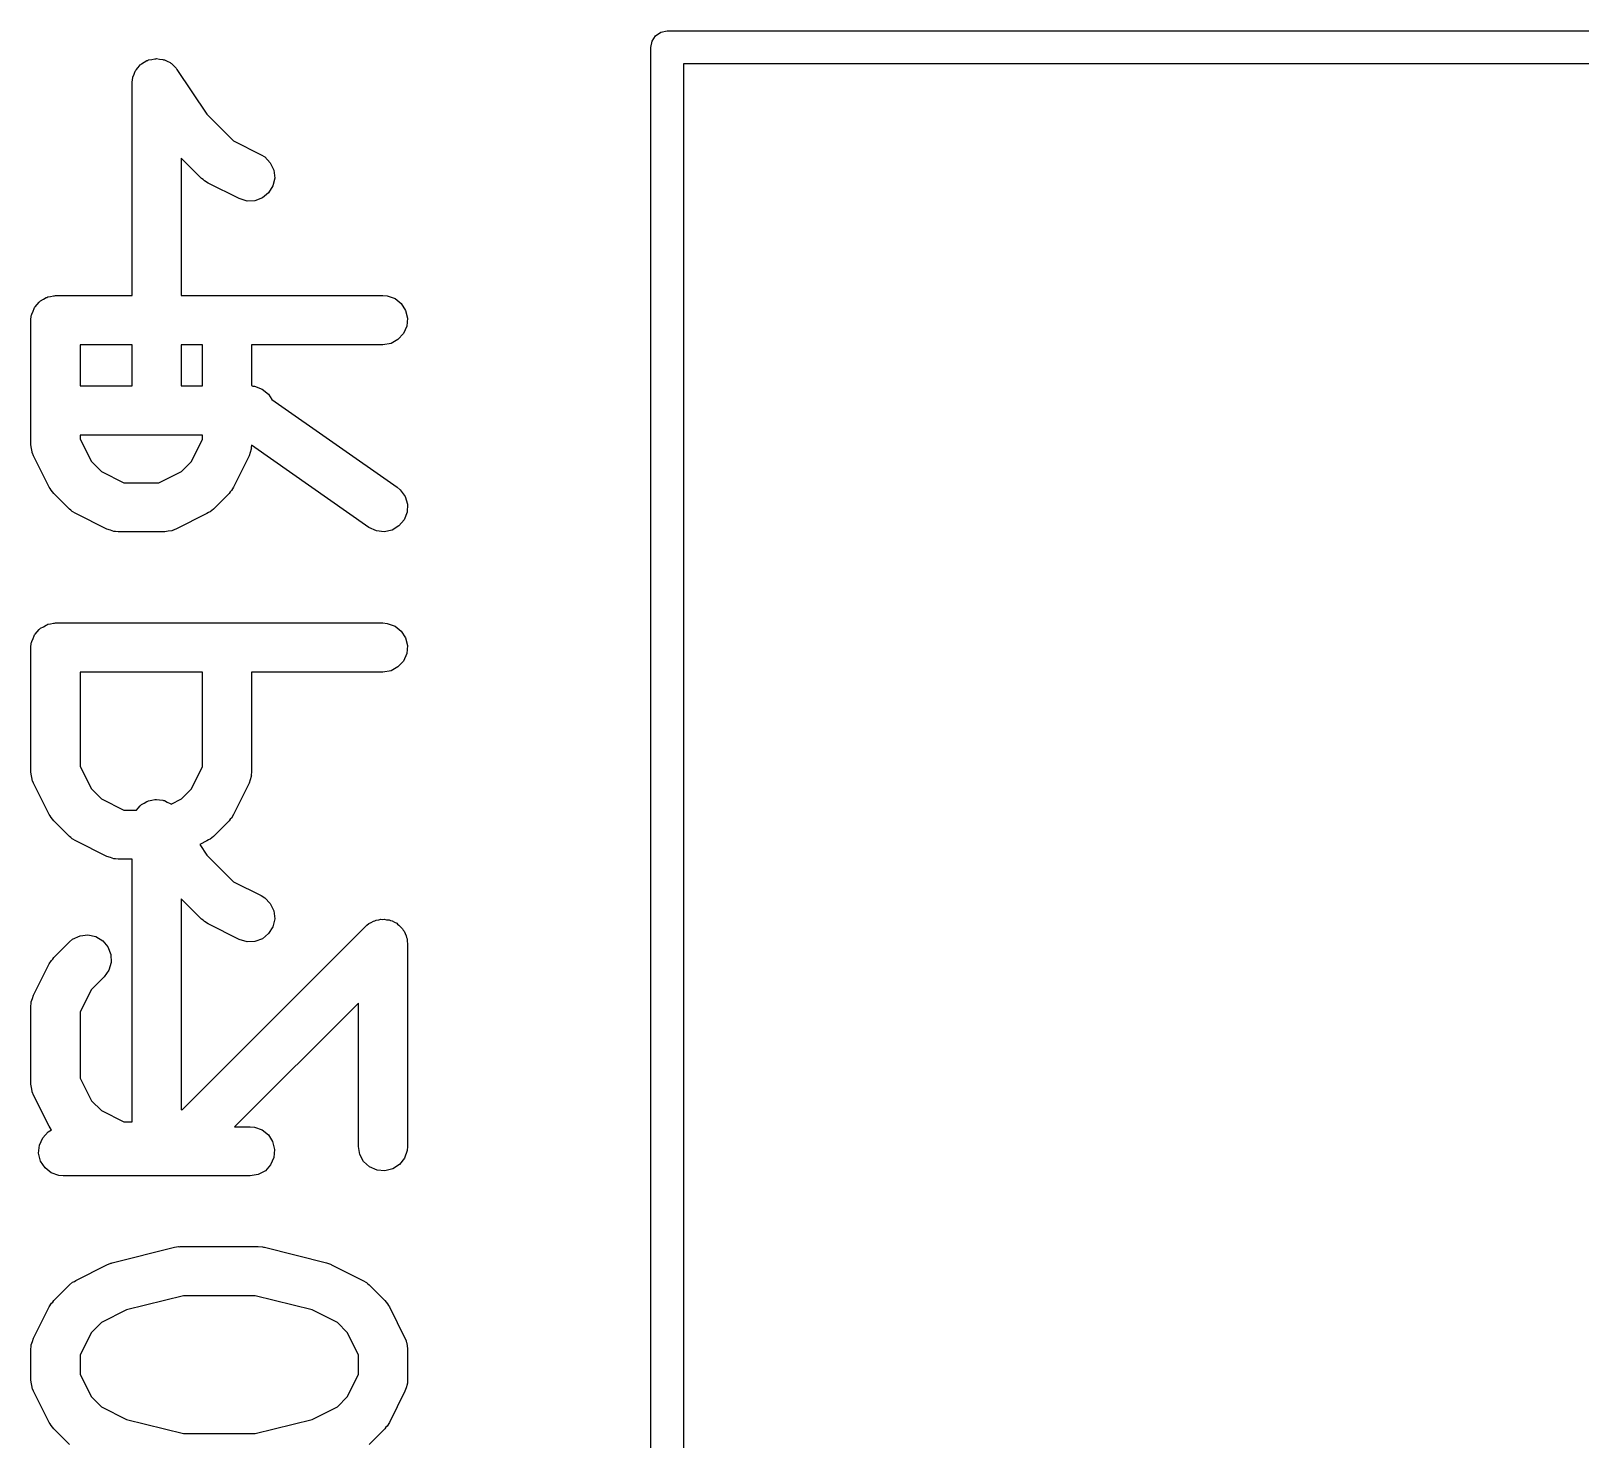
# Model space of a CAD drawing. Extents: x 112 to 157.4, y -89.4 to -52.4.
# Drawn here: x 119.557 to 124.288, y -75.751 to -71.45 of the extents above; entities that cross this region are included whole.
import ezdxf

# ---------------------------------------------------------------- set-up
doc = ezdxf.new("R2010")
doc.units = 0
doc.layers.add('BLACK', color=7, linetype='CONTINUOUS')

msp = doc.modelspace()

# ---------------------------------------------------------------- linework, layer by layer
at = {"layer": 'BLACK', "linetype": 'CONTINUOUS'}
for p, q in [((121.45, -71.5), (121.454, -71.4809)), ((121.454, -71.4809), (121.465, -71.4646)), ((121.465, -71.4646), (121.481, -71.4538)), ((121.481, -71.4538), (121.5, -71.45)), ((121.5, -71.45), (128.5, -71.45)), ((119.911, -71.5405), (119.914, -71.5398)), ((119.914, -71.5398), (119.916, -71.5385)), ((119.916, -71.5385), (119.926, -71.5369)), ((119.926, -71.5369), (119.935, -71.5346)), ((119.935, -71.5346), (119.938, -71.5348)), ((119.938, -71.5348), (119.94, -71.5343)), ((119.94, -71.5343), (119.95, -71.5359)), ((119.95, -71.5359), (119.96, -71.5367)), ((119.96, -71.5367), (119.962, -71.5378)), ((119.962, -71.5378), (119.965, -71.5382)), ((119.965, -71.5382), (119.973, -71.5427)), ((121.45, -78.5), (121.45, -71.5)), ((119.868, -71.5912), (119.872, -71.5823)), ((119.872, -71.5823), (119.875, -71.5732)), ((119.875, -71.5732), (119.877, -71.5711)), ((119.877, -71.5711), (119.878, -71.5686)), ((119.878, -71.5686), (119.884, -71.5614)), ((119.884, -71.5614), (119.89, -71.5539)), ((119.89, -71.5539), (119.893, -71.5524)), ((119.893, -71.5524), (119.895, -71.5504)), ((119.895, -71.5504), (119.903, -71.5457)), ((119.903, -71.5457), (119.911, -71.5405)), ((119.973, -71.5427), (119.982, -71.5466)), ((119.982, -71.5466), (119.984, -71.5485)), ((119.984, -71.5485), (119.986, -71.5498)), ((119.986, -71.5498), (119.993, -71.5568)), ((119.993, -71.5568), (120, -71.5634)), ((120, -71.5634), (120.001, -71.5658)), ((120.001, -71.5658), (120.003, -71.5677)), ((120.003, -71.5677), (120.094, -71.7044)), ((121.55, -71.55), (121.55, -78.45)), ((128.45, -71.55), (121.55, -71.55)), ((119.866, -71.6093), (119.867, -71.5964)), ((119.866, -72.2583), (119.866, -71.6093)), ((119.867, -71.5964), (119.868, -71.5939)), ((119.868, -71.5939), (119.868, -71.5912)), ((120.094, -71.7044), (120.176, -71.7858)), ((120.176, -71.7858), (120.26, -71.828)), ((120.078, -71.9005), (120.016, -71.838)), ((120.016, -71.838), (120.016, -72.2583)), ((120.26, -71.828), (120.271, -71.8347)), ((120.271, -71.8347), (120.288, -71.8524)), ((120.288, -71.8524), (120.299, -71.8747)), ((120.083, -71.9037), (120.078, -71.9005)), ((120.087, -71.9077), (120.083, -71.9037)), ((120.098, -71.9145), (120.087, -71.9077)), ((120.193, -71.9621), (120.098, -71.9145)), ((120.302, -71.8992), (120.296, -71.9232)), ((120.299, -71.8747), (120.302, -71.8992)), ((120.217, -71.9694), (120.193, -71.9621)), ((120.264, -71.9599), (120.241, -71.9686)), ((120.283, -71.9442), (120.264, -71.9599)), ((120.296, -71.9232), (120.283, -71.9442)), ((120.241, -71.9686), (120.217, -71.9694)), ((119.564, -72.3061), (119.567, -72.2972)), ((119.567, -72.2972), (119.568, -72.2949)), ((119.568, -72.2949), (119.57, -72.2922)), ((119.57, -72.2922), (119.576, -72.2852)), ((119.576, -72.2852), (119.582, -72.2779)), ((119.582, -72.2779), (119.584, -72.2763)), ((119.584, -72.2763), (119.586, -72.2741)), ((119.586, -72.2741), (119.595, -72.2696)), ((119.595, -72.2696), (119.603, -72.2645)), ((119.603, -72.2645), (119.605, -72.2638)), ((119.605, -72.2638), (119.608, -72.2624)), ((119.608, -72.2624), (119.617, -72.2608)), ((119.617, -72.2608), (119.626, -72.2586)), ((119.626, -72.2586), (119.629, -72.2588)), ((119.629, -72.2588), (119.632, -72.2583)), ((119.632, -72.2583), (119.866, -72.2583)), ((120.016, -72.2583), (120.632, -72.2583)), ((120.632, -72.2583), (120.645, -72.2595)), ((120.645, -72.2595), (120.669, -72.2676)), ((120.669, -72.2676), (120.688, -72.2829)), ((120.688, -72.2829), (120.701, -72.3035)), ((119.557, -72.3333), (119.558, -72.3204)), ((119.557, -72.7143), (119.557, -72.3333)), ((119.558, -72.3204), (119.559, -72.3176)), ((119.559, -72.3176), (119.56, -72.3147)), ((119.56, -72.3147), (119.564, -72.3061)), ((120.701, -72.3035), (120.707, -72.3274)), ((120.707, -72.3274), (120.705, -72.352)), ((120.695, -72.3745), (120.678, -72.3926)), ((120.705, -72.352), (120.695, -72.3745)), ((119.707, -72.4083), (119.707, -72.5343)), ((119.866, -72.4083), (119.707, -72.4083)), ((119.866, -72.5343), (119.866, -72.4083)), ((120.016, -72.4083), (120.016, -72.5343)), ((120.081, -72.4083), (120.016, -72.4083)), ((120.081, -72.5343), (120.081, -72.4083)), ((120.632, -72.4083), (120.231, -72.4083)), ((120.231, -72.4083), (120.231, -72.5324)), ((120.657, -72.4043), (120.632, -72.4083)), ((120.678, -72.3926), (120.657, -72.4043)), ((120.231, -72.5324), (120.235, -72.5351)), ((119.707, -72.5343), (119.866, -72.5343)), ((120.016, -72.5343), (120.081, -72.5343)), ((120.235, -72.5351), (120.24, -72.5354)), ((120.24, -72.5354), (120.263, -72.5436)), ((120.263, -72.5436), (120.282, -72.5589)), ((120.282, -72.5589), (120.293, -72.5756)), ((120.293, -72.5756), (120.675, -72.8433)), ((119.559, -72.725), (119.557, -72.7143)), ((119.707, -72.6843), (119.707, -72.6966)), ((120.081, -72.6843), (119.707, -72.6843)), ((119.707, -72.6966), (119.742, -72.7651)), ((120.047, -72.7651), (120.081, -72.6966)), ((120.081, -72.6966), (120.081, -72.6843)), ((120.231, -72.7154), (120.23, -72.7226)), ((120.23, -72.7226), (120.231, -72.7243)), ((120.589, -72.9662), (120.231, -72.7154)), ((119.561, -72.7358), (119.559, -72.725)), ((119.561, -72.7377), (119.561, -72.7358)), ((119.561, -72.7386), (119.561, -72.7377)), ((119.562, -72.74), (119.561, -72.7386)), ((119.565, -72.7478), (119.562, -72.74)), ((119.613, -72.8431), (119.565, -72.7478)), ((119.742, -72.7651), (119.772, -72.7955)), ((120.017, -72.7955), (120.047, -72.7651)), ((120.223, -72.7478), (120.176, -72.8431)), ((120.226, -72.7374), (120.223, -72.7478)), ((120.23, -72.7272), (120.226, -72.7374)), ((120.231, -72.7243), (120.23, -72.7252)), ((120.23, -72.7252), (120.23, -72.7272)), ((119.772, -72.7955), (119.841, -72.8298)), ((119.948, -72.8298), (120.017, -72.7955)), ((119.616, -72.8476), (119.613, -72.8431)), ((119.619, -72.8526), (119.616, -72.8476)), ((119.627, -72.8626), (119.619, -72.8526)), ((119.675, -72.9102), (119.627, -72.8626)), ((119.841, -72.8298), (119.948, -72.8298)), ((120.162, -72.8626), (120.114, -72.9102)), ((120.165, -72.858), (120.162, -72.8626)), ((120.169, -72.8541), (120.165, -72.858)), ((120.176, -72.8431), (120.169, -72.8541)), ((120.675, -72.8433), (120.685, -72.8516)), ((120.685, -72.8516), (120.7, -72.8716)), ((119.679, -72.9134), (119.675, -72.9102)), ((120.114, -72.9102), (120.104, -72.9185)), ((120.7, -72.8716), (120.707, -72.8952)), ((120.707, -72.8952), (120.706, -72.9198)), ((119.683, -72.9175), (119.679, -72.9134)), ((119.694, -72.9242), (119.683, -72.9175)), ((119.789, -72.9718), (119.694, -72.9242)), ((120.094, -72.9242), (119.999, -72.9718)), ((120.099, -72.9209), (120.094, -72.9242)), ((120.104, -72.9185), (120.099, -72.9209)), ((120.697, -72.9428), (120.681, -72.9617)), ((120.706, -72.9198), (120.697, -72.9428)), ((119.8, -72.975), (119.789, -72.9718)), ((119.81, -72.9786), (119.8, -72.975)), ((119.812, -72.9788), (119.81, -72.9786)), ((119.813, -72.9791), (119.812, -72.9788)), ((119.815, -72.979), (119.813, -72.9791)), ((119.823, -72.9798), (119.815, -72.979)), ((119.966, -72.9798), (119.823, -72.9798)), ((119.976, -72.978), (119.966, -72.9798)), ((119.987, -72.9766), (119.976, -72.978)), ((119.989, -72.9759), (119.987, -72.9766)), ((119.99, -72.9757), (119.989, -72.9759)), ((119.991, -72.9749), (119.99, -72.9757)), ((119.999, -72.9718), (119.991, -72.9749)), ((120.612, -72.9768), (120.589, -72.9662)), ((120.636, -72.9797), (120.612, -72.9768)), ((120.66, -72.9744), (120.636, -72.9797)), ((120.681, -72.9617), (120.66, -72.9744)), ((119.57, -73.2922), (119.576, -73.2852)), ((119.576, -73.2852), (119.582, -73.2779)), ((119.582, -73.2779), (119.584, -73.2763)), ((119.584, -73.2763), (119.586, -73.2741)), ((119.586, -73.2741), (119.595, -73.2696)), ((119.595, -73.2696), (119.603, -73.2645)), ((119.603, -73.2645), (119.605, -73.2638)), ((119.605, -73.2638), (119.608, -73.2624)), ((119.608, -73.2624), (119.617, -73.2608)), ((119.617, -73.2608), (119.626, -73.2586)), ((119.626, -73.2586), (119.629, -73.2588)), ((119.629, -73.2588), (119.632, -73.2583)), ((119.632, -73.2583), (120.632, -73.2583)), ((120.632, -73.2583), (120.645, -73.2595)), ((120.645, -73.2595), (120.669, -73.2676)), ((120.669, -73.2676), (120.688, -73.2829)), ((120.688, -73.2829), (120.701, -73.3035)), ((119.557, -73.3333), (119.558, -73.3204)), ((119.557, -73.7143), (119.557, -73.3333)), ((119.558, -73.3204), (119.559, -73.3176)), ((119.559, -73.3176), (119.56, -73.3147)), ((119.56, -73.3147), (119.564, -73.3061)), ((119.564, -73.3061), (119.567, -73.2972)), ((119.567, -73.2972), (119.568, -73.2949)), ((119.568, -73.2949), (119.57, -73.2922)), ((120.701, -73.3035), (120.707, -73.3274)), ((120.707, -73.3274), (120.705, -73.352)), ((120.695, -73.3745), (120.678, -73.3926)), ((120.705, -73.352), (120.695, -73.3745)), ((119.707, -73.4083), (119.707, -73.6966)), ((120.081, -73.4083), (119.707, -73.4083)), ((120.081, -73.6966), (120.081, -73.4083)), ((120.632, -73.4083), (120.231, -73.4083)), ((120.231, -73.4083), (120.231, -73.7143)), ((120.657, -73.4043), (120.632, -73.4083)), ((120.678, -73.3926), (120.657, -73.4043)), ((119.559, -73.725), (119.557, -73.7143)), ((119.707, -73.6966), (119.742, -73.7651)), ((120.047, -73.7651), (120.081, -73.6966)), ((120.231, -73.7143), (120.23, -73.7226)), ((119.561, -73.7358), (119.559, -73.725)), ((119.561, -73.7377), (119.561, -73.7358)), ((119.561, -73.7386), (119.561, -73.7377)), ((119.562, -73.74), (119.561, -73.7386)), ((119.565, -73.7478), (119.562, -73.74)), ((119.613, -73.8431), (119.565, -73.7478)), ((120.223, -73.7478), (120.176, -73.8431)), ((120.226, -73.7374), (120.223, -73.7478)), ((120.23, -73.7272), (120.226, -73.7374)), ((120.23, -73.7226), (120.231, -73.7243)), ((120.231, -73.7243), (120.23, -73.7252)), ((120.23, -73.7252), (120.23, -73.7272)), ((119.742, -73.7651), (119.772, -73.7955)), ((119.772, -73.7955), (119.841, -73.8298)), ((119.895, -73.8131), (119.903, -73.8085)), ((119.903, -73.8085), (119.911, -73.8032)), ((119.911, -73.8032), (119.914, -73.8026)), ((119.914, -73.8026), (119.916, -73.8013)), ((119.916, -73.8013), (119.926, -73.7996)), ((119.926, -73.7996), (119.935, -73.7973)), ((119.935, -73.7973), (119.938, -73.7975)), ((119.938, -73.7975), (119.94, -73.7971)), ((119.94, -73.7971), (119.95, -73.7986)), ((119.95, -73.7986), (119.96, -73.7994)), ((119.96, -73.7994), (119.962, -73.8005)), ((119.962, -73.8005), (119.965, -73.801)), ((119.965, -73.801), (119.973, -73.8055)), ((119.973, -73.8055), (119.982, -73.8094)), ((119.982, -73.8094), (119.984, -73.8112)), ((119.984, -73.8112), (119.985, -73.8115)), ((119.985, -73.8115), (120.017, -73.7955)), ((120.017, -73.7955), (120.047, -73.7651)), ((119.616, -73.8476), (119.613, -73.8431)), ((119.619, -73.8526), (119.616, -73.8476)), ((119.627, -73.8626), (119.619, -73.8526)), ((119.841, -73.8298), (119.879, -73.8298)), ((119.879, -73.8298), (119.884, -73.8242)), ((119.884, -73.8242), (119.89, -73.8166)), ((119.89, -73.8166), (119.893, -73.8151)), ((119.893, -73.8151), (119.895, -73.8131)), ((120.165, -73.858), (120.162, -73.8626)), ((120.169, -73.8541), (120.165, -73.858)), ((120.176, -73.8431), (120.169, -73.8541)), ((119.675, -73.9102), (119.627, -73.8626)), ((120.162, -73.8626), (120.114, -73.9102)), ((119.679, -73.9134), (119.675, -73.9102)), ((119.683, -73.9175), (119.679, -73.9134)), ((119.694, -73.9242), (119.683, -73.9175)), ((119.789, -73.9718), (119.694, -73.9242)), ((120.094, -73.9242), (120.073, -73.935)), ((120.073, -73.935), (120.094, -73.9672)), ((120.099, -73.9209), (120.094, -73.9242)), ((120.104, -73.9185), (120.099, -73.9209)), ((120.114, -73.9102), (120.104, -73.9185)), ((119.8, -73.975), (119.789, -73.9718)), ((119.81, -73.9786), (119.8, -73.975)), ((119.812, -73.9788), (119.81, -73.9786)), ((119.813, -73.9791), (119.812, -73.9788)), ((119.815, -73.979), (119.813, -73.9791)), ((119.823, -73.9798), (119.815, -73.979)), ((119.866, -73.9798), (119.823, -73.9798)), ((119.866, -74.7821), (119.866, -73.9798)), ((120.094, -73.9672), (120.176, -74.0485)), ((120.176, -74.0485), (120.26, -74.0907)), ((120.26, -74.0907), (120.271, -74.0975)), ((120.078, -74.1632), (120.016, -74.1008)), ((120.016, -74.1008), (120.016, -74.7455)), ((120.271, -74.0975), (120.288, -74.1152)), ((120.288, -74.1152), (120.299, -74.1375)), ((120.299, -74.1375), (120.302, -74.1619)), ((120.02, -74.744), (120.579, -74.1851)), ((120.083, -74.1665), (120.078, -74.1632)), ((120.087, -74.1705), (120.083, -74.1665)), ((120.098, -74.1773), (120.087, -74.1705)), ((120.193, -74.2249), (120.098, -74.1773)), ((120.296, -74.186), (120.283, -74.207)), ((120.302, -74.1619), (120.296, -74.186)), ((120.579, -74.1851), (120.581, -74.1835)), ((120.581, -74.1835), (120.582, -74.1826)), ((120.582, -74.1826), (120.583, -74.1817)), ((120.583, -74.1817), (120.589, -74.1767)), ((120.589, -74.1767), (120.596, -74.1734)), ((120.596, -74.1734), (120.603, -74.1693)), ((120.603, -74.1693), (120.607, -74.1681)), ((120.607, -74.1681), (120.611, -74.1661)), ((120.611, -74.1661), (120.619, -74.1652)), ((120.619, -74.1652), (120.626, -74.1633)), ((120.626, -74.1633), (120.631, -74.1637)), ((120.631, -74.1637), (120.636, -74.1632)), ((120.636, -74.1632), (120.643, -74.1648)), ((120.643, -74.1648), (120.651, -74.1655)), ((120.651, -74.1655), (120.655, -74.1674)), ((120.655, -74.1674), (120.66, -74.1684)), ((120.66, -74.1684), (120.667, -74.1723)), ((120.667, -74.1723), (120.674, -74.1754)), ((120.674, -74.1754), (120.677, -74.1786)), ((120.677, -74.1786), (120.681, -74.1811)), ((120.681, -74.1811), (120.686, -74.1869)), ((120.686, -74.1869), (120.692, -74.1921)), ((119.627, -74.2803), (119.675, -74.2327)), ((119.675, -74.2327), (119.684, -74.2244)), ((119.684, -74.2244), (119.707, -74.2137)), ((119.707, -74.2137), (119.731, -74.2108)), ((119.731, -74.2108), (119.755, -74.216)), ((119.755, -74.216), (119.776, -74.2287)), ((119.776, -74.2287), (119.792, -74.2475)), ((120.217, -74.2321), (120.193, -74.2249)), ((120.241, -74.2314), (120.217, -74.2321)), ((120.264, -74.2227), (120.241, -74.2314)), ((120.283, -74.207), (120.264, -74.2227)), ((120.692, -74.1921), (120.694, -74.1963)), ((120.694, -74.1963), (120.697, -74.1999)), ((120.697, -74.1999), (120.7, -74.2071)), ((120.7, -74.2071), (120.703, -74.2138)), ((120.703, -74.2138), (120.704, -74.2185)), ((120.704, -74.2185), (120.706, -74.2229)), ((120.706, -74.2229), (120.706, -74.2305)), ((120.706, -74.2305), (120.707, -74.2381)), ((119.624, -74.2849), (119.627, -74.2803)), ((119.792, -74.2475), (119.801, -74.2705)), ((119.801, -74.2705), (119.802, -74.2951)), ((120.707, -74.2381), (120.707, -74.8571)), ((119.565, -74.395), (119.613, -74.2998)), ((119.613, -74.2998), (119.62, -74.2888)), ((119.62, -74.2888), (119.624, -74.2849)), ((119.795, -74.3187), (119.781, -74.3387)), ((119.802, -74.2951), (119.795, -74.3187)), ((119.742, -74.3778), (119.707, -74.4463)), ((119.781, -74.3387), (119.742, -74.3778)), ((119.557, -74.4286), (119.558, -74.4202)), ((119.558, -74.4157), (119.562, -74.4054)), ((119.558, -74.4177), (119.558, -74.4157)), ((119.558, -74.4186), (119.558, -74.4177)), ((119.558, -74.4202), (119.558, -74.4186)), ((119.562, -74.4054), (119.565, -74.395)), ((120.557, -74.4192), (120.179, -74.7971)), ((120.557, -74.8571), (120.557, -74.4192)), ((119.557, -74.6667), (119.557, -74.4286)), ((119.707, -74.4463), (119.707, -74.649)), ((119.707, -74.649), (119.742, -74.7175)), ((119.559, -74.6774), (119.557, -74.6667)), ((119.561, -74.6882), (119.559, -74.6774)), ((119.561, -74.69), (119.561, -74.6882)), ((119.561, -74.691), (119.561, -74.69)), ((119.562, -74.6924), (119.561, -74.691)), ((119.565, -74.7002), (119.562, -74.6924)), ((119.613, -74.7954), (119.565, -74.7002)), ((119.742, -74.7175), (119.772, -74.7479)), ((119.772, -74.7479), (119.841, -74.7821)), ((120.016, -74.7455), (120.02, -74.744)), ((119.616, -74.8), (119.613, -74.7954)), ((119.619, -74.805), (119.616, -74.8)), ((119.62, -74.8069), (119.619, -74.805)), ((119.841, -74.7821), (119.866, -74.7821)), ((120.179, -74.7971), (120.227, -74.7971)), ((120.227, -74.7971), (120.24, -74.7982)), ((120.24, -74.7982), (120.263, -74.8064)), ((119.583, -74.8534), (119.593, -74.8309)), ((119.593, -74.8309), (119.609, -74.8128)), ((119.609, -74.8128), (119.62, -74.8069)), ((120.263, -74.8064), (120.282, -74.8216)), ((120.282, -74.8216), (120.295, -74.8423)), ((120.295, -74.8423), (120.301, -74.8662)), ((119.58, -74.878), (119.583, -74.8534)), ((119.586, -74.9019), (119.58, -74.878)), ((120.299, -74.8907), (120.289, -74.9133)), ((120.301, -74.8662), (120.299, -74.8907)), ((120.561, -74.8814), (120.557, -74.8571)), ((120.573, -74.9031), (120.561, -74.8814)), ((120.698, -74.8933), (120.683, -74.9126)), ((120.706, -74.87), (120.698, -74.8933)), ((120.707, -74.8571), (120.706, -74.87)), ((119.6, -74.9226), (119.586, -74.9019)), ((119.619, -74.9378), (119.6, -74.9226)), ((119.642, -74.946), (119.619, -74.9378)), ((119.655, -74.9471), (119.642, -74.946)), ((120.251, -74.943), (120.227, -74.9471)), ((120.273, -74.9313), (120.251, -74.943)), ((120.289, -74.9133), (120.273, -74.9313)), ((120.591, -74.9198), (120.573, -74.9031)), ((120.614, -74.9298), (120.591, -74.9198)), ((120.638, -74.9319), (120.614, -74.9298)), ((120.662, -74.926), (120.638, -74.9319)), ((120.683, -74.9126), (120.662, -74.926)), ((120.227, -74.9471), (119.655, -74.9471)), ((119.805, -75.213), (119.995, -75.1653)), ((119.995, -75.1653), (120.008, -75.1633)), ((120.008, -75.1633), (120.011, -75.1635)), ((120.011, -75.1635), (120.013, -75.1631)), ((120.013, -75.1631), (120.251, -75.1631)), ((120.251, -75.1631), (120.264, -75.1642)), ((120.264, -75.1642), (120.267, -75.1651)), ((120.267, -75.1651), (120.27, -75.1653)), ((120.27, -75.1653), (120.46, -75.213)), ((119.694, -75.2663), (119.789, -75.2186)), ((119.789, -75.2186), (119.801, -75.2139)), ((119.801, -75.2139), (119.803, -75.2136)), ((119.803, -75.2136), (119.805, -75.213)), ((120.46, -75.213), (120.472, -75.2172)), ((120.472, -75.2172), (120.474, -75.2181)), ((120.474, -75.2181), (120.475, -75.2186)), ((120.475, -75.2186), (120.571, -75.2663)), ((119.675, -75.2803), (119.684, -75.272)), ((119.684, -75.272), (119.69, -75.2695)), ((119.69, -75.2695), (119.694, -75.2663)), ((120.571, -75.2663), (120.582, -75.273)), ((120.582, -75.273), (120.586, -75.277)), ((120.586, -75.277), (120.59, -75.2803)), ((119.627, -75.3279), (119.675, -75.2803)), ((120.023, -75.3131), (119.849, -75.3565)), ((120.242, -75.3131), (120.023, -75.3131)), ((120.416, -75.3565), (120.242, -75.3131)), ((120.59, -75.2803), (120.638, -75.3279)), ((119.565, -75.4426), (119.613, -75.3474)), ((119.613, -75.3474), (119.62, -75.3364)), ((119.62, -75.3364), (119.624, -75.3325)), ((119.624, -75.3325), (119.627, -75.3279)), ((119.849, -75.3565), (119.772, -75.395)), ((120.493, -75.395), (120.416, -75.3565)), ((120.638, -75.3279), (120.646, -75.3378)), ((120.646, -75.3378), (120.649, -75.3429)), ((120.649, -75.3429), (120.652, -75.3474)), ((120.652, -75.3474), (120.699, -75.4426)), ((119.772, -75.395), (119.742, -75.4254)), ((120.523, -75.4254), (120.493, -75.395)), ((119.558, -75.4633), (119.562, -75.453)), ((119.558, -75.4653), (119.558, -75.4633)), ((119.558, -75.4662), (119.558, -75.4653)), ((119.558, -75.4678), (119.558, -75.4662)), ((119.562, -75.453), (119.565, -75.4426)), ((119.742, -75.4254), (119.707, -75.4939)), ((120.557, -75.4939), (120.523, -75.4254)), ((120.699, -75.4426), (120.703, -75.4504)), ((120.703, -75.4504), (120.703, -75.4519)), ((120.703, -75.4519), (120.703, -75.4528)), ((120.703, -75.4528), (120.704, -75.4547)), ((120.704, -75.4547), (120.706, -75.4655)), ((120.706, -75.4655), (120.707, -75.4762)), ((119.557, -75.4762), (119.558, -75.4678)), ((119.557, -75.5714), (119.557, -75.4762)), ((119.707, -75.4939), (119.707, -75.5537)), ((120.557, -75.5537), (120.557, -75.4939)), ((120.707, -75.4762), (120.707, -75.5714)), ((119.707, -75.5537), (119.742, -75.6222)), ((120.523, -75.6222), (120.557, -75.5537)), ((119.559, -75.5821), (119.557, -75.5714)), ((119.561, -75.5929), (119.559, -75.5821)), ((119.561, -75.5948), (119.561, -75.5929)), ((119.561, -75.5957), (119.561, -75.5948)), ((119.562, -75.5972), (119.561, -75.5957)), ((119.565, -75.605), (119.562, -75.5972)), ((119.613, -75.7002), (119.565, -75.605)), ((120.699, -75.605), (120.652, -75.7002)), ((120.703, -75.5946), (120.699, -75.605)), ((120.706, -75.5843), (120.703, -75.5946)), ((120.707, -75.5814), (120.706, -75.5823)), ((120.706, -75.5823), (120.706, -75.5843)), ((120.707, -75.5714), (120.707, -75.5798)), ((120.707, -75.5798), (120.707, -75.5814)), ((119.742, -75.6222), (119.772, -75.6526)), ((119.772, -75.6526), (119.849, -75.6911)), ((120.416, -75.6911), (120.493, -75.6526)), ((120.493, -75.6526), (120.523, -75.6222)), ((119.616, -75.7047), (119.613, -75.7002)), ((119.849, -75.6911), (120.023, -75.7345)), ((120.242, -75.7345), (120.416, -75.6911)), ((120.652, -75.7002), (120.645, -75.7112)), ((119.619, -75.7098), (119.616, -75.7047)), ((119.627, -75.7197), (119.619, -75.7098)), ((119.675, -75.7673), (119.627, -75.7197)), ((120.023, -75.7345), (120.242, -75.7345)), ((120.638, -75.7197), (120.59, -75.7673)), ((120.641, -75.7151), (120.638, -75.7197)), ((120.645, -75.7112), (120.641, -75.7151))]:
    msp.add_line(p, q, dxfattribs=at)

doc.saveas('drawing.dxf')
